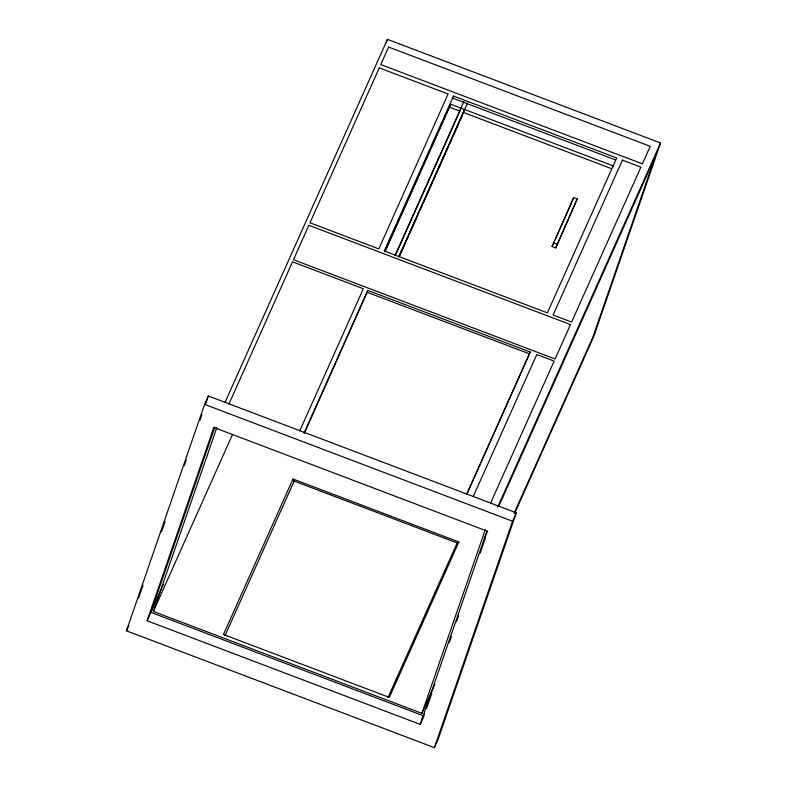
<?xml version="1.0" encoding="UTF-8"?>
<svg xmlns="http://www.w3.org/2000/svg" width="787" height="787" viewBox="0 0 787 787"><rect width="100%" height="100%" fill="white"/><g stroke="black" fill="none" stroke-linecap="round" stroke-linejoin="round"><path stroke-width="1.18" d="M304.175 433.726L367.863 290.433L530.241 352.035L466.898 494.157M126.441 630.81L204.6 404.38L208.358 395.979L516.302 512.819L438.152 739.249L434.394 747.65L126.441 630.81L128.793 625.567M138.62 598.031L143.027 585.253M161.463 531.835L165.073 521.388M184.306 465.648L186.312 459.844M199.937 420.366L201.944 414.562M205.555 404.105L208.358 395.979M147.1 620.766L213.838 427.439L486.956 531.058L420.228 724.394L147.1 620.766L163.391 584.367M214.802 427.144L150.868 612.365L423.986 715.993L420.228 724.394M434.926 684.208L421.901 713.327L153.357 611.45L216.799 427.656M386.24 42.823L387.44 39.35L660.559 142.968L593.821 336.305L514.668 513.262M385.197 251.328L450.685 104.228L613.634 166.047M460.257 110.131L460.956 108.124M399.127 256.611L464.625 109.511M552.061 246.538L573.566 197.606L577.225 199.003L555.73 247.925L552.061 246.538L554.53 241.029M555.73 247.925L577.225 199.003M572.267 201.374L573.566 197.606M421.901 713.327L485.333 529.543M426.672 708.192L431.866 693.15M449.436 642.241L451.433 636.457M456.627 621.415L458.624 615.631M480.188 553.153L485.382 538.111M434.394 747.65L512.544 521.22L516.302 512.819M225.112 402.236L387.44 39.35M228.919 404.036L292.518 261.845L363.338 288.721L299.739 430.902M153.357 611.45L232.519 434.483M384.735 251.663L450.685 104.228M304.254 432.624L367.863 290.433M292.971 479.017L223.439 634.47L389.329 697.41L458.86 541.958L292.971 479.017L294.151 481.093L457.168 542.932L458.86 541.958M224.993 635.699L294.151 481.093M395.005 255.559L463.887 101.572M395.959 254.103L459.913 111.124L449.652 107.239M398.665 256.955L467.547 102.959M399.55 256.07L405.571 242.612M406.574 240.369L408.581 235.884M409.584 233.631L418.615 213.444M420.12 210.08L422.127 205.584M423.131 203.341L432.171 183.145M433.175 180.902L435.181 176.416M436.687 173.051L445.717 152.855M446.721 150.612L448.728 146.126M449.731 143.883L451.738 139.397M453.243 136.033L458.772 123.687M460.277 120.322L462.284 115.837M555.514 238.825L571.775 202.475M466.632 494.226L530.241 352.035M473.174 496.705L536.783 354.514L554.146 361.105L490.527 503.287M388.001 697.548L457.168 542.932M497.728 506.976L660.559 142.968M484.418 538.416L487.704 531.068M498.712 506.464L655.207 156.633L592.847 337.308L514.118 513.262M422.117 718.915L424.468 713.661M452.141 97.942L615.749 160.007M463.582 112.521L611.45 168.625M553.359 242.77L557.029 244.167M367.401 292.37L529.631 353.924M204.6 404.38L512.544 521.22M308.868 225.298L293.462 259.73L555.091 359L570.496 324.569L308.868 225.298M379.285 67.879L309.989 222.8L378.822 248.908L448.118 93.987L379.285 67.879M388.601 47.053L380.76 64.583L642.399 163.844L650.239 146.323L388.601 47.053M453.548 96.053L384.253 250.974L547.388 312.862L616.683 157.941L453.548 96.053M622.409 160.115L553.104 315.036L571.618 322.06L640.933 167.139L622.409 160.115"/></g></svg>
